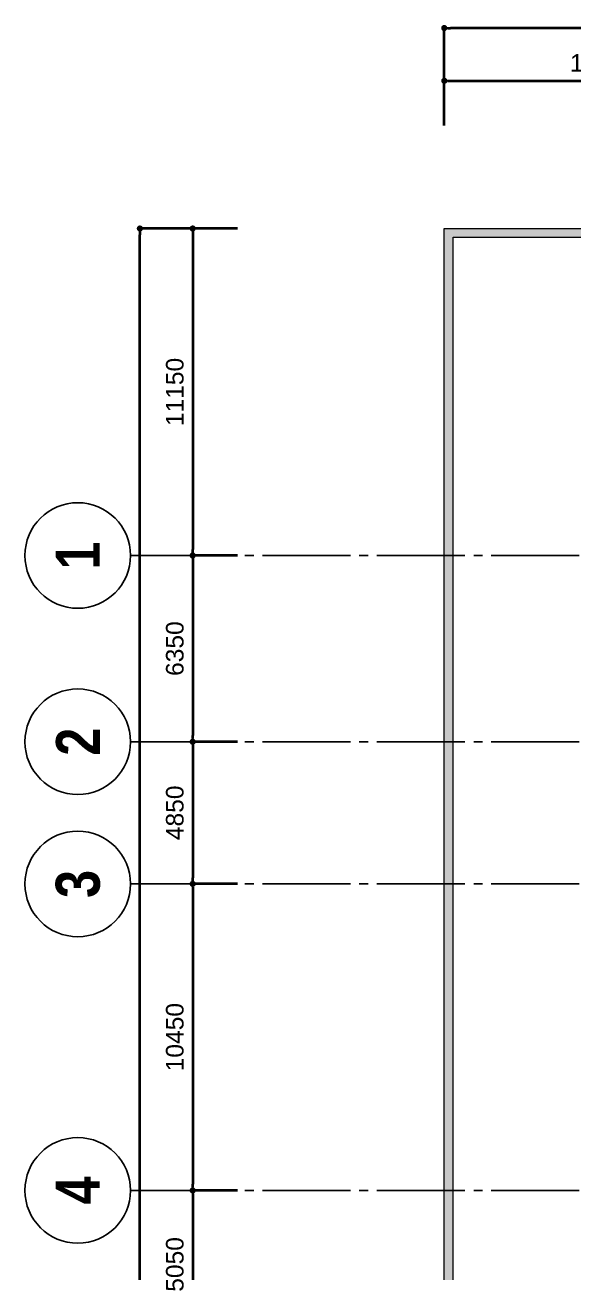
# Model space of a CAD drawing. Header units: millimetres. Extents: x -3973692 to -2843767, y 592734 to 838475.
# Drawn here: x -3973692 to -3955004, y 737796 to 780323 of the extents above; entities that cross this region are included whole.
import ezdxf
from ezdxf.enums import TextEntityAlignment as Align

# ---------------------------------------------------------------- set-up
doc = ezdxf.new("R2010")
doc.units = ezdxf.units.MM
doc.header["$MEASUREMENT"] = 0
doc.header["$PDMODE"] = 3
doc.header["$PDSIZE"] = -20
for name, pattern in [('CHG_XX_Cot_Ham 2$0$MB_Luoi truc$0$HTT Hidden 21', [3, 2, -1]), ('CHG_XX_Luoi truc$0$MB_Luoi truc$0$Center101', [13, 10, -1, 1, -1]), ('DIVIDE2', [15.875, 6.35, -3.175, 0, -3.175, 0, -3.175])]:
    doc.linetypes.add(name, pattern=pattern)
doc.layers.get('0').update_dxf_attribs({"lineweight": 9})
doc.layers.get('Defpoints').update_dxf_attribs({"color": 10, "lineweight": 0})
for name, color, linetype, lineweight in [("'S_General_Divide_3 Intermediate", 3, 'DIVIDE2', 40), ('CHG_XX_Cot_Ham 2$0$MB_Luoi truc$0$Dim 300', 1, 'Continuous', 5), ('CHG_XX_Cot_Ham 2$0$NS-Pier-H2', 150, 'Continuous', 13)]:
    doc.layers.add(name, color=color, linetype=linetype, lineweight=lineweight)
doc.layers.add('CHG_XX_Luoi truc$0$Grid', color=34, linetype='Continuous')
doc.layers.add('CHG_XX_Luoi truc$0$Grid Line', color=251, linetype='CHG_XX_Luoi truc$0$MB_Luoi truc$0$Center101')
doc.styles.add('CHG_XX_Cot_Ham 2$0$MB_Luoi truc$0$Arial_C', font='arial.ttf')
doc.styles.add('CHG_XX_Luoi truc$0$MB_Luoi truc$0$Grid A-F$0$VNI-HelveCB', font='')
doc.styles.get('CHG_XX_Luoi truc$0$MB_Luoi truc$0$Grid A-F$0$VNI-HelveCB').set_extended_font_data('VNI-Helve-Condense', bold=True)
doc.dimstyles.new('CHG_XX_Cot_Ham 2$0$MB_Luoi truc$0$Dim 300 (A1-A2)', dxfattribs={"dimscale": 300, "dimtxt": 2, "dimasz": 0.7, "dimexe": 0, "dimexo": 1, "dimgap": 1, "dimtad": 1, "dimdec": 0, "dimzin": 12, "dimdsep": 46, "dimtxsty": 'CHG_XX_Cot_Ham 2$0$MB_Luoi truc$0$Arial_C', "dimblk": 'CHG_XX_Cot_Ham 2$0$MB_Luoi truc$0$_Dot', "dimcen": 1, "dimclrd": 256, "dimclre": 256, "dimclrt": 3, "dimadec": 0, "dimazin": 0, "dimtfac": 1, "dimtdec": 0, "dimtix": 1, "dimtmove": 2, "dimatfit": 3, "dimldrblk": 'CHG_XX_Cot_Ham 2$0$MB_Luoi truc$0$HTT Arrow 30', "dimfxl": 1, "dimtolj": 1, "dimtzin": 0, "dimarcsym": 0})

# ---------------------------------------------------------------- blocks, each defined once
blk = doc.blocks.new('CHG_XX_Cot_Ham 2$0$MB_Luoi truc$0$_Dot')
at = {"color": 0, "linetype": 'ByBlock', "lineweight": -2}
blk.add_line((-0.5, 0), (-1, 0), dxfattribs=at)
at = {"color": 0, "linetype": 'ByBlock', "const_width": 0.5}
blk.add_lwpolyline([(-0.25, 0, 1), (0.25, 0, 1)], format="xyb", close=True, dxfattribs=at)
blk = doc.blocks.new('*D2797')
at = {"layer": 'CHG_XX_Cot_Ham 2$0$MB_Luoi truc$0$Dim 300', "lineweight": -2, "transparency": 16777216}
for p, q in [((-10900, 166908), (-10900, 168437)), ((-10690, 168437), (-210, 168437)), ((0, 166908), (0, 168437))]:
    blk.add_line(p, q, dxfattribs=at)
at = {"layer": 'Defpoints', "color": 0, "transparency": 16777216}
for p in [(0, 168437), (-10900, 166608), (0, 166608)]:
    blk.add_point(p, dxfattribs=at)
at = {"layer": 'CHG_XX_Cot_Ham 2$0$MB_Luoi truc$0$Dim 300', "lineweight": -2, "transparency": 16777216, "xscale": 210, "yscale": 210, "zscale": 210, "rotation": 180}
blk.add_blockref('CHG_XX_Cot_Ham 2$0$MB_Luoi truc$0$_Dot', (-10900, 168437), dxfattribs=at)
at = {"layer": 'CHG_XX_Cot_Ham 2$0$MB_Luoi truc$0$Dim 300', "lineweight": -2, "transparency": 16777216, "xscale": 210, "yscale": 210, "zscale": 210}
blk.add_blockref('CHG_XX_Cot_Ham 2$0$MB_Luoi truc$0$_Dot', (0, 168437), dxfattribs=at)
at = {"layer": 'CHG_XX_Cot_Ham 2$0$MB_Luoi truc$0$Dim 300', "color": 3, "transparency": 16777216, "insert": (-5450, 169043), "char_height": 600, "attachment_point": 5, "style": 'CHG_XX_Cot_Ham 2$0$MB_Luoi truc$0$Arial_C'}
blk.add_mtext('\\A1;10900', dxfattribs=at)
blk = doc.blocks.new('CHG_XX_Cot_Ham 2$0$MB_Luoi truc$0$HTT Arrow 30')
blk.add_hatch(color=256).paths.add_polyline_path([(-2.5, 0.375), (-2.5, -0.375), (0, 0)])
at = {"color": 0, "linetype": 'ByBlock', "lineweight": -2}
for p, q in [((0, 0), (-2.5, 0.375)), ((-2.5, -0.375), (-2.5, 0.375)), ((0, 0), (-2.5, -0.375))]:
    blk.add_line(p, q, dxfattribs=at)
blk = doc.blocks.new('*D2810')
at = {"layer": 'CHG_XX_Cot_Ham 2$0$MB_Luoi truc$0$Dim 300', "lineweight": -2, "transparency": 16777216}
for p, q in [((-10900, 166908), (-10900, 170237)), ((105840, 170237), (-10690, 170237)), ((106050, 166908), (106050, 170237))]:
    blk.add_line(p, q, dxfattribs=at)
at = {"layer": 'Defpoints', "color": 0, "transparency": 16777216}
for p in [(-10900, 170237), (-10900, 166608), (106050, 166608)]:
    blk.add_point(p, dxfattribs=at)
at = {"layer": 'CHG_XX_Cot_Ham 2$0$MB_Luoi truc$0$Dim 300', "lineweight": -2, "transparency": 16777216, "xscale": 210, "yscale": 210, "zscale": 210, "rotation": 180}
blk.add_blockref('CHG_XX_Cot_Ham 2$0$MB_Luoi truc$0$_Dot', (-10900, 170237), dxfattribs=at)
at = {"layer": 'CHG_XX_Cot_Ham 2$0$MB_Luoi truc$0$Dim 300', "lineweight": -2, "transparency": 16777216, "xscale": 210, "yscale": 210, "zscale": 210}
blk.add_blockref('CHG_XX_Cot_Ham 2$0$MB_Luoi truc$0$_Dot', (106050, 170237), dxfattribs=at)
at = {"layer": 'CHG_XX_Cot_Ham 2$0$MB_Luoi truc$0$Dim 300', "color": 3, "transparency": 16777216, "insert": (47575, 170843), "char_height": 600, "attachment_point": 5, "style": 'CHG_XX_Cot_Ham 2$0$MB_Luoi truc$0$Arial_C'}
blk.add_mtext('\\A1;116950', dxfattribs=at)
blk = doc.blocks.new('*D2811')
at = {"layer": 'CHG_XX_Cot_Ham 2$0$MB_Luoi truc$0$Dim 300', "lineweight": -2, "transparency": 16777216}
for p, q in [((-17945, 163400), (-19478, 163400)), ((-19478, 163190), (-19478, 152460)), ((-17945, 152250), (-19478, 152250))]:
    blk.add_line(p, q, dxfattribs=at)
at = {"layer": 'Defpoints', "color": 0, "transparency": 16777216}
for p in [(-17645, 163400), (-19478, 152250), (-17645, 152250)]:
    blk.add_point(p, dxfattribs=at)
at = {"layer": 'CHG_XX_Cot_Ham 2$0$MB_Luoi truc$0$Dim 300', "lineweight": -2, "transparency": 16777216, "xscale": 210, "yscale": 210, "zscale": 210}
for p, rotation in [((-19478, 163400), 90), ((-19478, 152250), 270)]:
    blk.add_blockref('CHG_XX_Cot_Ham 2$0$MB_Luoi truc$0$_Dot', p, dxfattribs=dict(at, rotation=rotation))
at = {"layer": 'CHG_XX_Cot_Ham 2$0$MB_Luoi truc$0$Dim 300', "color": 3, "transparency": 16777216, "insert": (-20085, 157825), "char_height": 600, "attachment_point": 5, "rotation": 90, "style": 'CHG_XX_Cot_Ham 2$0$MB_Luoi truc$0$Arial_C'}
blk.add_mtext('\\A1;11150', dxfattribs=at)
blk = doc.blocks.new('*D2812')
at = {"layer": 'CHG_XX_Cot_Ham 2$0$MB_Luoi truc$0$Dim 300', "lineweight": -2, "transparency": 16777216}
for p, q in [((-17945, 152250), (-19478, 152250)), ((-19478, 152040), (-19478, 146110)), ((-17945, 145900), (-19478, 145900))]:
    blk.add_line(p, q, dxfattribs=at)
at = {"layer": 'Defpoints', "color": 0, "transparency": 16777216}
for p in [(-17645, 152250), (-19478, 145900), (-17645, 145900)]:
    blk.add_point(p, dxfattribs=at)
at = {"layer": 'CHG_XX_Cot_Ham 2$0$MB_Luoi truc$0$Dim 300', "lineweight": -2, "transparency": 16777216, "xscale": 210, "yscale": 210, "zscale": 210}
for p, rotation in [((-19478, 152250), 90), ((-19478, 145900), 270)]:
    blk.add_blockref('CHG_XX_Cot_Ham 2$0$MB_Luoi truc$0$_Dot', p, dxfattribs=dict(at, rotation=rotation))
at = {"layer": 'CHG_XX_Cot_Ham 2$0$MB_Luoi truc$0$Dim 300', "color": 3, "transparency": 16777216, "insert": (-20085, 149075), "char_height": 600, "attachment_point": 5, "rotation": 90, "style": 'CHG_XX_Cot_Ham 2$0$MB_Luoi truc$0$Arial_C'}
blk.add_mtext('\\A1;6350', dxfattribs=at)
blk = doc.blocks.new('*D2813')
at = {"layer": 'CHG_XX_Cot_Ham 2$0$MB_Luoi truc$0$Dim 300', "lineweight": -2, "transparency": 16777216}
for p, q in [((-17945, 145900), (-19478, 145900)), ((-19478, 145690), (-19478, 141260)), ((-17945, 141050), (-19478, 141050))]:
    blk.add_line(p, q, dxfattribs=at)
at = {"layer": 'Defpoints', "color": 0, "transparency": 16777216}
for p in [(-17645, 145900), (-19478, 141050), (-17645, 141050)]:
    blk.add_point(p, dxfattribs=at)
at = {"layer": 'CHG_XX_Cot_Ham 2$0$MB_Luoi truc$0$Dim 300', "lineweight": -2, "transparency": 16777216, "xscale": 210, "yscale": 210, "zscale": 210}
for p, rotation in [((-19478, 145900), 90), ((-19478, 141050), 270)]:
    blk.add_blockref('CHG_XX_Cot_Ham 2$0$MB_Luoi truc$0$_Dot', p, dxfattribs=dict(at, rotation=rotation))
at = {"layer": 'CHG_XX_Cot_Ham 2$0$MB_Luoi truc$0$Dim 300', "color": 3, "transparency": 16777216, "insert": (-20085, 143475), "char_height": 600, "attachment_point": 5, "rotation": 90, "style": 'CHG_XX_Cot_Ham 2$0$MB_Luoi truc$0$Arial_C'}
blk.add_mtext('\\A1;4850', dxfattribs=at)
blk = doc.blocks.new('*D2814')
at = {"layer": 'CHG_XX_Cot_Ham 2$0$MB_Luoi truc$0$Dim 300', "lineweight": -2, "transparency": 16777216}
for p, q in [((-17945, 141050), (-19478, 141050)), ((-19478, 140840), (-19478, 130810)), ((-17945, 130600), (-19478, 130600))]:
    blk.add_line(p, q, dxfattribs=at)
at = {"layer": 'Defpoints', "color": 0, "transparency": 16777216}
for p in [(-17645, 141050), (-19478, 130600), (-17645, 130600)]:
    blk.add_point(p, dxfattribs=at)
at = {"layer": 'CHG_XX_Cot_Ham 2$0$MB_Luoi truc$0$Dim 300', "lineweight": -2, "transparency": 16777216, "xscale": 210, "yscale": 210, "zscale": 210}
for p, rotation in [((-19478, 141050), 90), ((-19478, 130600), 270)]:
    blk.add_blockref('CHG_XX_Cot_Ham 2$0$MB_Luoi truc$0$_Dot', p, dxfattribs=dict(at, rotation=rotation))
at = {"layer": 'CHG_XX_Cot_Ham 2$0$MB_Luoi truc$0$Dim 300', "color": 3, "transparency": 16777216, "insert": (-20085, 135825), "char_height": 600, "attachment_point": 5, "rotation": 90, "style": 'CHG_XX_Cot_Ham 2$0$MB_Luoi truc$0$Arial_C'}
blk.add_mtext('\\A1;10450', dxfattribs=at)
blk = doc.blocks.new('*D2815')
at = {"layer": 'CHG_XX_Cot_Ham 2$0$MB_Luoi truc$0$Dim 300', "lineweight": -2, "transparency": 16777216}
for p, q in [((-17945, 130600), (-19478, 130600)), ((-19478, 130390), (-19478, 125760)), ((-17945, 125550), (-19478, 125550))]:
    blk.add_line(p, q, dxfattribs=at)
at = {"layer": 'Defpoints', "color": 0, "transparency": 16777216}
for p in [(-17645, 130600), (-19478, 125550), (-17645, 125550)]:
    blk.add_point(p, dxfattribs=at)
at = {"layer": 'CHG_XX_Cot_Ham 2$0$MB_Luoi truc$0$Dim 300', "lineweight": -2, "transparency": 16777216, "xscale": 210, "yscale": 210, "zscale": 210}
for p, rotation in [((-19478, 130600), 90), ((-19478, 125550), 270)]:
    blk.add_blockref('CHG_XX_Cot_Ham 2$0$MB_Luoi truc$0$_Dot', p, dxfattribs=dict(at, rotation=rotation))
at = {"layer": 'CHG_XX_Cot_Ham 2$0$MB_Luoi truc$0$Dim 300', "color": 3, "transparency": 16777216, "insert": (-20085, 128075), "char_height": 600, "attachment_point": 5, "rotation": 90, "style": 'CHG_XX_Cot_Ham 2$0$MB_Luoi truc$0$Arial_C'}
blk.add_mtext('\\A1;5050', dxfattribs=at)
blk = doc.blocks.new('*D2832')
at = {"layer": 'CHG_XX_Cot_Ham 2$0$MB_Luoi truc$0$Dim 300', "lineweight": -2, "transparency": 16777216}
for p, q in [((-17945, 163400), (-21278, 163400)), ((-21278, -8790), (-21278, 163190)), ((-17945, -9000), (-21278, -9000))]:
    blk.add_line(p, q, dxfattribs=at)
at = {"layer": 'Defpoints', "color": 0, "transparency": 16777216}
for p in [(-21278, 163400), (-17645, 163400), (-17645, -9000)]:
    blk.add_point(p, dxfattribs=at)
at = {"layer": 'CHG_XX_Cot_Ham 2$0$MB_Luoi truc$0$Dim 300', "lineweight": -2, "transparency": 16777216, "xscale": 210, "yscale": 210, "zscale": 210}
for p, rotation in [((-21278, 163400), 90), ((-21278, -9000), 270)]:
    blk.add_blockref('CHG_XX_Cot_Ham 2$0$MB_Luoi truc$0$_Dot', p, dxfattribs=dict(at, rotation=rotation))
at = {"layer": 'CHG_XX_Cot_Ham 2$0$MB_Luoi truc$0$Dim 300', "color": 3, "transparency": 16777216, "insert": (-21885, 77200), "char_height": 600, "attachment_point": 5, "rotation": 90, "style": 'CHG_XX_Cot_Ham 2$0$MB_Luoi truc$0$Arial_C'}
blk.add_mtext('\\A1;172400', dxfattribs=at)
blk = doc.blocks.new('*U2843')
at = {"layer": 'CHG_XX_Luoi truc$0$Grid', "lineweight": -2}
blk.add_line((0, 441), (0, 438), dxfattribs=at)
blk.add_circle((0, 447), 6, dxfattribs=at)
at = {"layer": 'CHG_XX_Luoi truc$0$Grid Line'}
blk.add_line((0, 0), (0, 438), dxfattribs=at)
at = {"layer": 'CHG_XX_Luoi truc$0$Grid', "lineweight": -2, "style": 'CHG_XX_Luoi truc$0$MB_Luoi truc$0$Grid A-F$0$VNI-HelveCB'}
for tag, p in [('GRIDSUB', (0, 447)), ('GRID', (0, -9))]:
    blk.add_attdef(tag, text='', height=5, dxfattribs=at).set_placement(p, align=Align.MIDDLE)
blk = doc.blocks.new('CHG_XX_Luoi truc')
at = {"layer": 'CHG_XX_Luoi truc$0$Grid'}
ref = blk.add_blockref('*U2843', (110703, 152250), dxfattribs=dict(at, xscale=300.0000000000013, yscale=300.0000000000013, zscale=300.0000000000013, rotation=90))
ref.add_attrib('GRIDSUB', '1', dxfattribs={"lineweight": -2, "height": 1500, "rotation": 90, "style": 'CHG_XX_Luoi truc$0$MB_Luoi truc$0$Grid A-F$0$VNI-HelveCB'}).set_placement((-23397, 152250), align=Align.MIDDLE)
ref = blk.add_blockref('*U2843', (110703, 145900), dxfattribs=dict(at, xscale=300.0000000000013, yscale=300.0000000000013, zscale=300.0000000000013, rotation=90))
ref.add_attrib('GRIDSUB', '2', dxfattribs={"lineweight": -2, "height": 1500, "rotation": 90, "style": 'CHG_XX_Luoi truc$0$MB_Luoi truc$0$Grid A-F$0$VNI-HelveCB'}).set_placement((-23397, 145900), align=Align.MIDDLE)
ref = blk.add_blockref('*U2843', (110703, 141050), dxfattribs=dict(at, xscale=300.0000000000013, yscale=300.0000000000013, zscale=300.0000000000013, rotation=90))
ref.add_attrib('GRIDSUB', '3', dxfattribs={"lineweight": -2, "height": 1500, "rotation": 90, "style": 'CHG_XX_Luoi truc$0$MB_Luoi truc$0$Grid A-F$0$VNI-HelveCB'}).set_placement((-23397, 141050), align=Align.MIDDLE)
ref = blk.add_blockref('*U2843', (110703, 130600), dxfattribs=dict(at, xscale=300.0000000000013, yscale=300.0000000000013, zscale=300.0000000000013, rotation=90))
ref.add_attrib('GRIDSUB', '4', dxfattribs={"lineweight": -2, "height": 1500, "rotation": 90, "style": 'CHG_XX_Luoi truc$0$MB_Luoi truc$0$Grid A-F$0$VNI-HelveCB'}).set_placement((-23397, 130600), align=Align.MIDDLE)
blk = doc.blocks.new('CHG_XX_Cot_Ham 2')
at = {"layer": 'CHG_XX_Cot_Ham 2$0$NS-Pier-H2'}
h = blk.add_hatch(color=256, dxfattribs=at)
h.dxf.hatch_style = 1
h.paths.add_polyline_path([(99639.2, 163400), (-10900, 163400), (-10900, 85450), (-300, 85450), (-300, 84050), (32350, 84050), (32350, -9000), (103575.5, -9000), (106050, -6022), (106050, 158254.3)])
h.paths.add_polyline_path([(99533.7, 163100), (105750, 158110.4), (105750, 90450), (105650, 90450), (105750, 90450), (105750, 13850), (105750, 13722.3), (105750, -5913.6), (103434.7, -8700), (93599.8, -8700), (93299.8, -8700), (32650, -8700), (32650, 84350), (0, 84350), (0, 85750), (-10600, 85750), (-10600, 163100), (93600, 163100)], flags=16)
for p, q in [((-10900, 85450), (-10900, 163400)), ((-10900, 163400), (99639.2, 163400)), ((-10600, 85750), (-10600, 163100)), ((-10600, 163100), (99533.7, 163100))]:
    blk.add_line(p, q, dxfattribs=at)
at = {"layer": 'CHG_XX_Cot_Ham 2$0$NS-Pier-H2', "linetype": 'CHG_XX_Cot_Ham 2$0$MB_Luoi truc$0$HTT Hidden 21'}
blk.add_lwpolyline([(99639.2, 163400), (106050, 158254.3), (106050, -6022), (103575.5, -9000), (32350, -9000), (32350, 84050), (-300, 84050), (-300, 85450), (-10900, 85450), (-10900, 163400)], close=True, dxfattribs=at)
at = {"layer": 'CHG_XX_Cot_Ham 2$0$NS-Pier-H2'}
blk.add_blockref('CHG_XX_Luoi truc', (0, 0), dxfattribs=at)
at = {"layer": 'CHG_XX_Cot_Ham 2$0$MB_Luoi truc$0$Dim 300'}
for base, p1, p2, picture, middle in [((-10900, 170237), (106050, 166608.3), (-10900, 166608.3), '*D2810', (47575, 170843.4)), ((0, 168437), (-10900, 166608.3), (0, 166608.3), '*D2797', (-5450, 169043.4))]:
    dim = blk.add_linear_dim(base=base, p1=p1, p2=p2, dimstyle='CHG_XX_Cot_Ham 2$0$MB_Luoi truc$0$Dim 300 (A1-A2)', dxfattribs=at)
    dim.commit()
    dim.dimension.update_dxf_attribs({"geometry": picture, "text_midpoint": middle})
for base, p1, p2, picture, middle in [((-21278.2, 163400), (-17645.1, -9000), (-17645.1, 163400), '*D2832', (-21884.5, 77200)), ((-19478.2, 152250), (-17645.1, 163400), (-17645.1, 152250), '*D2811', (-20084.5, 157825)), ((-19478.2, 145900), (-17645.1, 152250), (-17645.1, 145900), '*D2812', (-20084.7, 149075)), ((-19478.2, 141050), (-17645.1, 145900), (-17645.1, 141050), '*D2813', (-20084.5, 143475)), ((-19478.2, 130600), (-17645.1, 141050), (-17645.1, 130600), '*D2814', (-20084.5, 135825)), ((-19478.2, 125550), (-17645.1, 130600), (-17645.1, 125550), '*D2815', (-20084.5, 128075))]:
    dim = blk.add_linear_dim(base=base, p1=p1, p2=p2, angle=90, dimstyle='CHG_XX_Cot_Ham 2$0$MB_Luoi truc$0$Dim 300 (A1-A2)', dxfattribs=at)
    dim.commit()
    dim.dimension.update_dxf_attribs({"geometry": picture, "text_midpoint": middle})

msp = doc.modelspace()

# ---------------------------------------------------------------- block references
at = {"layer": "'S_General_Divide_3 Intermediate"}
msp.add_blockref('CHG_XX_Cot_Ham 2', (-3948495.2, 609981), dxfattribs=at)

doc.saveas('drawing.dxf')
